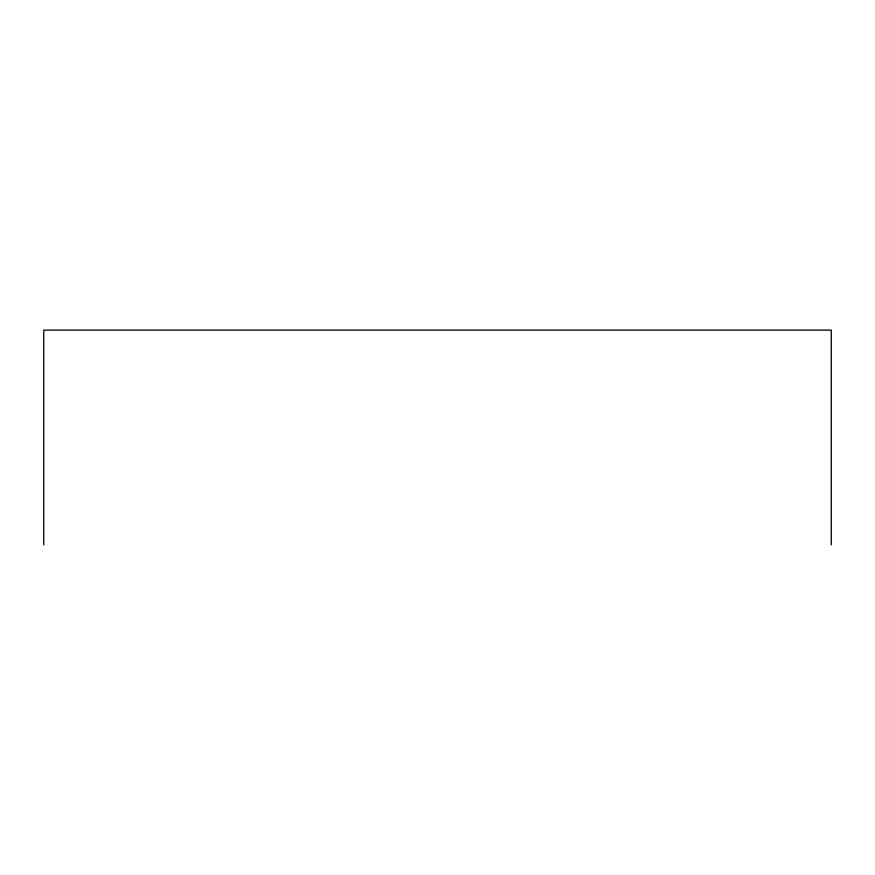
<?xml version="1.0" encoding="UTF-8"?>
<svg xmlns="http://www.w3.org/2000/svg" width="875" height="875" viewBox="0 0 875 875"><rect width="100%" height="100%" fill="white"/><g stroke="black" fill="none" stroke-linecap="round" stroke-linejoin="round"><path stroke-width="1.31" d="M831.25 544.884L831.25 330.116L43.75 330.116L43.75 544.884"/></g></svg>
